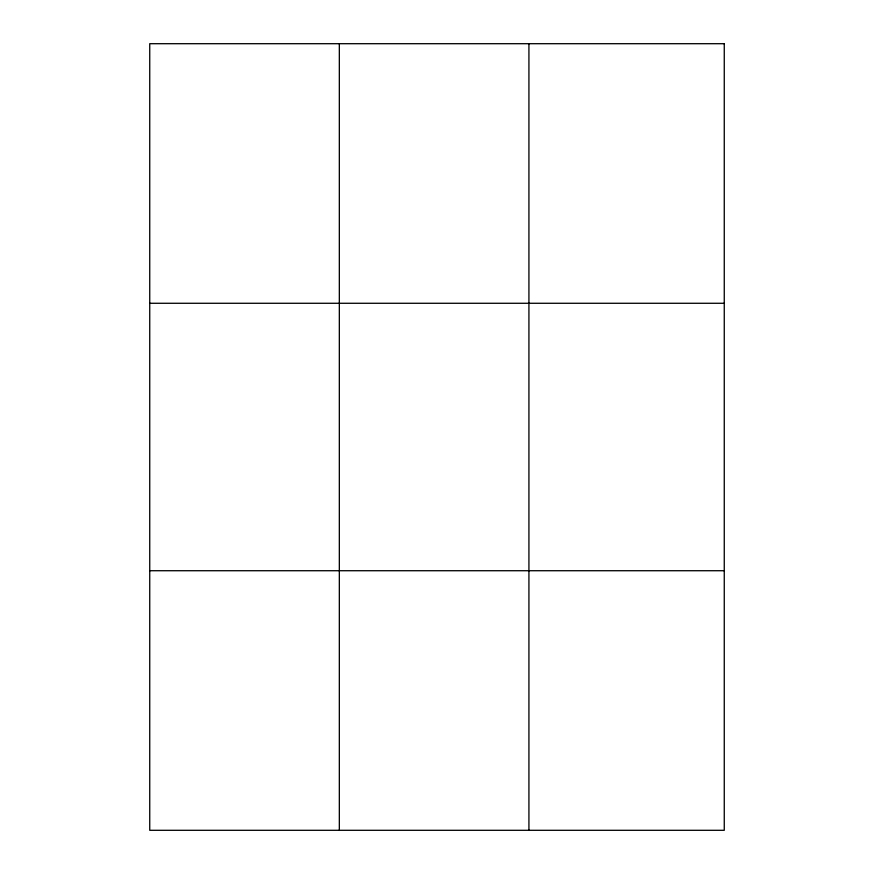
<?xml version="1.0" encoding="UTF-8"?>
<svg xmlns="http://www.w3.org/2000/svg" width="874" height="874" viewBox="0 0 874 874"><rect width="100%" height="100%" fill="white"/><g stroke="black" fill="none" stroke-linecap="round" stroke-linejoin="round"><path stroke-width="1.31" d="M339.331 43.7L339.331 830.3M528.923 43.7L528.923 830.3M149.738 303.278L724.262 303.278M149.738 570.722L724.262 570.722M724.262 43.7L724.262 830.3L149.738 830.3L149.738 43.7L724.262 43.7"/></g></svg>
